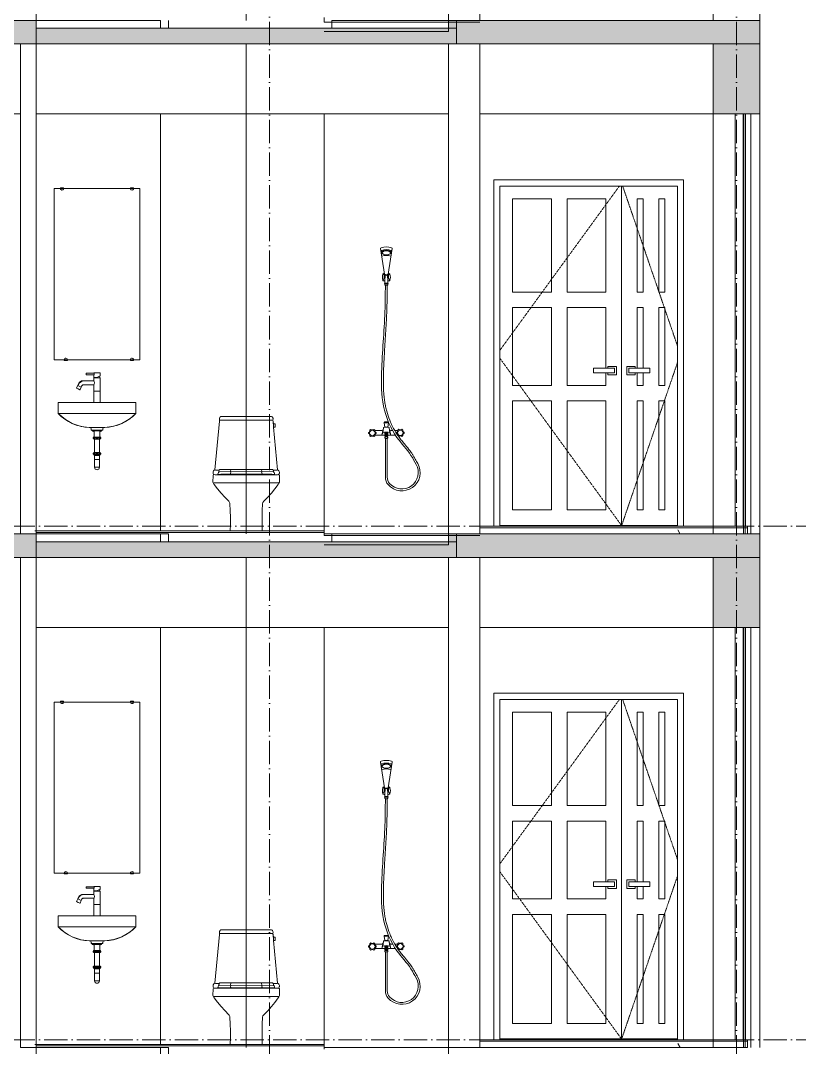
# Model space of a CAD drawing. Header units: millimetres. Extents: x -7075 to 54747, y -13937 to 93540.
# Drawn here: x 6850 to 11854, y 64750 to 71350 of the extents above; entities that cross this region are included whole.
import ezdxf

# ---------------------------------------------------------------- set-up
doc = ezdxf.new("R2010")
doc.units = ezdxf.units.MM
doc.linetypes.add('Dash 1_16_', pattern=[3.175, 1.5875, -1.5875])
doc.linetypes.add('Grid Line', pattern=[4.2, 3, -0.6, 0, -0.6])
for name, color, linetype, lineweight in [('A-DOOR', 31, 'Continuous', 5), ('A-FLOR-MCUT', 3, 'Continuous', 9), ('A-GLAZ-CWMG', 55, 'Continuous', 5), ('CUA', 31, 'Continuous', 9), ('KINH', 152, 'Continuous', 5), ('NET CAT', 3, 'Continuous', 5), ('NET CATConcrete', 3, 'Continuous', 5), ('NET-CAT', 3, 'Continuous', 15), ('NET-THAY', 2, 'Continuous', 9), ('THIET-BI', 44, 'Continuous', 5), ('TRUC', 225, 'Continuous', 5)]:
    doc.layers.add(name, color=color, linetype=linetype, lineweight=lineweight)

# ---------------------------------------------------------------- blocks, each defined once
blk = doc.blocks.new('M_Concrete-Rectangular-Column - C10-1500 x 300mm-1078046-A-A')
at = {"layer": 'NET CAT', "color": 4}
for p, q in [((11299.9, 70750), (11299.9, 68050)), ((11599.9, 70750), (11599.9, 68050)), ((11299.9, 67450), (11299.9, 64750)), ((11599.9, 67450), (11599.9, 64750))]:
    blk.add_line(p, q, dxfattribs=at)
blk = doc.blocks.new('M_Concrete-Rectangular-Column - C10-1500 x 300mm-V75-A-A')
at = {"layer": 'NET CAT', "color": 4}
for p, q in [((8299.9, 71200), (8299.9, 68050)), ((9799.9, 68050), (9799.9, 71200)), ((8299.9, 67900), (8299.9, 64750)), ((9799.9, 64750), (9799.9, 67900))]:
    blk.add_line(p, q, dxfattribs=at)
blk = doc.blocks.new('M_Concrete-Rectangular-Column - C10a-1200 x 300mm-1090587-A-A')
at = {"layer": 'NET CAT', "color": 4}
for p, q in [((11299.9, 74050), (11299.9, 71350)), ((11599.9, 74050), (11599.9, 71350))]:
    blk.add_line(p, q, dxfattribs=at)
blk = doc.blocks.new('M_Concrete-Rectangular-Column - C10-1500 x 300mm-V80-A-A')
at = {"layer": 'NET CAT', "color": 4}
for p, q in [((8299.9, 74500), (8299.9, 71350)), ((9799.9, 71350), (9799.9, 74500))]:
    blk.add_line(p, q, dxfattribs=at)
blk = doc.blocks.new('ALC1807-ASCENT PLAZA-KET CAU 180524_rvt-1-A-A')
at = {"color": 4, "lineweight": 5}
for name in ['M_Concrete-Rectangular-Column - C10-1500 x 300mm-V80-A-A', 'M_Concrete-Rectangular-Column - C10a-1200 x 300mm-1090587-A-A', 'M_Concrete-Rectangular-Column - C10-1500 x 300mm-V75-A-A', 'M_Concrete-Rectangular-Column - C10-1500 x 300mm-1078046-A-A']:
    blk.add_blockref(name, (0, 0), dxfattribs=at)
blk = doc.blocks.new('X-SEN - X-SEN-1365543-A-A')
at = {"layer": 'THIET-BI'}
for p, q in [((9228.5, 20219), (9202.9, 20384)), ((9251.5, 20219), (9277.1, 20384)), ((9227, 20214.9), (9218.4, 20221.9)), ((9218.4, 20178.1), (9227, 20197.1)), ((9231.5, 20214.9), (9227, 20214.9)), ((9227, 20197.1), (9231.5, 20197.1)), ((9228.5, 20214.9), (9228.5, 20219)), ((9230.2, 20197.1), (9231.5, 20197.1)), ((9231.5, 20197.1), (9231.5, 20214.9)), ((9248.5, 20214.9), (9253, 20214.9)), ((9248.5, 20197.1), (9248.5, 20214.9)), ((9253, 20197.1), (9248.5, 20197.1)), ((9251.5, 20214.9), (9251.5, 20219)), ((9253, 20214.9), (9261.6, 20221.9)), ((9261.6, 20178.1), (9253, 20197.1)), ((9230.3, 20192), (9230.3, 20163.1)), ((9230.3, 20163.1), (9249.5, 20163.1)), ((9230.3, 20158.1), (9249.5, 20158.1)), ((9231.1, 20151.3), (9231.1, 20158.1)), ((9234.1, 20158.1), (9245.7, 20158.1)), ((9245.8, 20148.3), (9234.1, 20148.3)), ((9248.7, 20158.1), (9248.7, 20151.3)), ((9249.5, 20163.1), (9249.5, 20192.9)), ((9210, 19214.7), (9165.3, 19214.7)), ((9217.2, 19200), (9220.8, 19231.9)), ((9253.9, 19236.2), (9225.8, 19236.2)), ((9226.4, 19264.7), (9253.3, 19264.7)), ((9230.2, 19236.7), (9226.4, 19264.7)), ((9249.5, 19236.7), (9230.2, 19236.7)), ((9231.3, 19270.6), (9248.4, 19270.6)), ((9253.3, 19264.7), (9249.5, 19236.7)), ((9262.5, 19200), (9258.9, 19231.9)), ((9269.8, 19214.7), (9280.3, 19214.7)), ((9294.1, 19214.7), (9314.3, 19214.7)), ((9298.2, 19185.3), (9165.6, 19185.3)), ((9229.9, 19199.2), (9229.9, 19193.4)), ((9230.1, 19185.3), (9230.1, 19179.7)), ((9230.1, 19179.7), (9250.1, 19179.7)), ((9231.1, 19167.3), (9231.1, 19171)), ((9231.2, 19179.7), (9231.2, 19178.3)), ((9231.2, 19178.3), (9249.2, 19178.3)), ((9232.4, 19173.5), (9232.4, 19178.3)), ((9234, 18914.3), (9234, 19164.3)), ((9234.1, 19174), (9245.8, 19174)), ((9245.8, 19164.3), (9234.1, 19164.3)), ((9246, 18914.3), (9246, 19164.3)), ((9247.5, 19173.5), (9247.5, 19178.3)), ((9248.8, 19171), (9248.8, 19167.3)), ((9249.2, 19178.3), (9249.2, 19179.7)), ((9249.9, 19193.4), (9249.9, 19198.9)), ((9250.1, 19179.7), (9250.1, 19185.3)), ((9314.3, 19185.3), (9312.8, 19185.3))]:
    blk.add_line(p, q, dxfattribs=at)
for centre in [(9149.9, 19199.2), (9329.9, 19200)]:
    blk.add_circle(centre, 17.5, dxfattribs=at)
for centre, radius, start, end in [((9240, 20290.3), 104.8, 71.20239, 108.79761), ((9207.8, 20384.8), 5, 108.79761, 188.81679), ((9210.4, 20368), 5, 107.228, 188.81679), ((9240, 20272.7), 104.8, 72.772, 107.228), ((9240, 20235.3), 104.8, 73.58336, 106.41664), ((9269.6, 20368), 5, 351.18321, 72.772), ((9272.2, 20384.8), 5, 351.18321, 71.20239), ((9293.8, 20200), 79.5, 166.0233, 193.9767), ((9221.5, 20218), 5, 90, 166.0233), ((9240, 20112.1), 112.4, 96.2592, 99.46347), ((9252.4, 20206), 26.9, 160.70548, 199.29452), ((9240, 20240.7), 24.6, 242.07326, 297.92674), ((9279.9, 20183.8), 50.3, 164.59285, 189.38997), ((9240, 20236.6), 24.6, 249.69968, 290.30032), ((9200.1, 20183.8), 50.3, 350.61003, 15.40715), ((9240, 20112.1), 112.4, 80.53653, 83.7408), ((9227.6, 20206), 26.9, 340.70548, 19.29452), ((9258.5, 20218), 5, 13.9767, 90), ((9186.2, 20200), 79.5, 346.0233, 13.9767), ((9221.5, 20182), 5, 193.9767, 270), ((9240, 20262.1), 87, 257.73835, 263.6304), ((9232.7, 20160.6), 3.83, 148.02464, 211.97536), ((9230.3, 20162.1), 1, 90, 148.02464), ((9230.3, 20159.1), 1, 211.97536, 270), ((9227.4, 20160.6), 3.83, 319.28447, 40.71553), ((9234.1, 20151.3), 3, 180, 270), ((9237.4, 20160.6), 3.83, 139.28447, 220.71553), ((9242.4, 20160.6), 3.83, 319.28447, 40.71553), ((9245.7, 20151.3), 3, 270, 0), ((9252.4, 20160.6), 3.83, 139.28447, 220.71553), ((9249.5, 20162.1), 1, 31.97536, 90), ((9249.5, 20159.1), 1, 270, 328.02464), ((9240, 20262.1), 87, 276.3696, 282.26165), ((9247.1, 20160.6), 3.83, 328.02464, 31.97536), ((9258.5, 20182), 5, 270, 346.0233), ((9120.2, 19216.3), 14.3, 290.19286, 9.80714), ((9149.9, 19199.2), 25, 111.53285, 128.46715), ((9149.9, 19233.4), 14.3, 230.19286, 309.80714), ((9149.9, 19199.2), 25, 51.53285, 68.46715), ((9179.5, 19216.3), 14.3, 170.19286, 249.80714), ((9210, 19224.7), 10, 270, 353.59525), ((9417.2, 19162.2), 206.6, 162.721, 173.59628), ((9225.8, 19231.2), 5, 90, 172.76706), ((9231.3, 19265.6), 5, 90, 189.6096), ((9248.4, 19265.6), 5, 350.3904, 90), ((9253.9, 19231.2), 5, 7.23294, 90), ((9269.8, 19224.7), 10, 186.40475, 270), ((9062.5, 19162.2), 206.6, 6.40372, 17.279), ((9300.2, 19217.1), 14.3, 290.19286, 9.80714), ((9329.9, 19200), 25, 111.53285, 128.46715), ((9329.9, 19234.3), 14.3, 230.19286, 309.80714), ((9329.9, 19200), 25, 51.53285, 68.46715), ((9359.5, 19217.1), 14.3, 170.19286, 249.80714), ((9149.9, 19199.2), 25, 171.53285, 188.46715), ((9120.2, 19182), 14.3, 350.19286, 69.80714), ((9149.9, 19199.2), 25, 231.53285, 248.46715), ((9149.9, 19164.9), 14.3, 50.19286, 129.80714), ((9149.9, 19199.2), 25, 291.53285, 308.46715), ((9179.5, 19182), 14.3, 110.19286, 189.80714), ((9149.9, 19199.2), 25, 351.53285, 8.46715), ((9238.9, 19183.7), 27.1, 143.11015, 176.69803), ((9239.9, 19150.8), 54.2, 65.33418, 114.66582), ((9234.1, 19171), 3, 90, 180), ((9234.1, 19167.3), 3, 180, 270), ((9245.8, 19171), 3, 0, 90), ((9245.8, 19167.3), 3, 270, 0), ((9240.8, 19184.4), 26.7, 1.88981, 35.74016), ((9329.9, 19200), 25, 171.53285, 188.46715), ((9300.2, 19182.9), 14.3, 350.19286, 69.80714), ((9329.9, 19200), 25, 231.53285, 248.46715), ((9329.9, 19165.7), 14.3, 50.19286, 129.80714), ((9329.9, 19200), 25, 291.53285, 308.46715), ((9359.5, 19182.9), 14.3, 110.19286, 189.80714), ((9329.9, 19200), 25, 351.53285, 8.46715), ((9340, 18944.3), 117.1, 221.02888, 29.84229), ((9340, 18944.3), 105.1, 221.02888, 29.84229), ((9304.9, 18914.3), 71, 180.01008, 221.3332), ((9304.9, 18914.3), 59, 180.01214, 221.39457)]:
    blk.add_arc(centre, radius, start, end, dxfattribs=at)
for centre, major_axis, ratio in [((9240, 20358.8), (30.2, 0), 0.492288), ((9240.2, 20356.9), (-26.8, 0.5), 0.480422), ((9239.9, 19193.4), (10, 0), 0.102577)]:
    blk.add_ellipse(centre, major_axis=major_axis, ratio=ratio, dxfattribs=at)
blk.add_ellipse((9239.9, 19199.2), major_axis=(10, 0), ratio=0.102577, start_param=0, end_param=3.141593, dxfattribs=at)
for points, knots in [([(9233.8, 20148.4), (9233.4, 20092), (9231.8, 19905.6), (9206.6, 19647.9), (9208.6, 19370.1), (9284.8, 19183.2), (9387.8, 19079.9), (9420.8, 19016.5), (9431.2, 18996.6)], [10.839785, 10.839785, 10.839785, 10.839785, 179.867982, 569.802437, 788.393473, 1006.975964, 1153.38591, 1220.589637, 1220.589637, 1220.589637, 1220.589637]), ([(9245.8, 20148.3), (9245.7, 20129.3), (9245.6, 20110.2), (9245.1, 20072.2), (9244.9, 20053.2), (9244.2, 20020.2), (9243.8, 20006.2), (9243, 19980.7), (9242.6, 19969.3), (9241.6, 19946.4), (9241.1, 19935), (9239.4, 19900.7), (9238, 19877.9), (9233.8, 19809.6), (9230.7, 19764.1), (9226.9, 19702), (9226, 19685.3), (9224.4, 19654.4), (9223.7, 19640.1), (9222.6, 19613.5), (9222.1, 19601.1), (9221.4, 19576.4), (9221.1, 19564.1), (9220.6, 19527.1), (9220.9, 19502.5), (9222.8, 19463.2), (9223.9, 19448.5), (9226.6, 19422), (9228.1, 19410.3), (9231.6, 19388.7), (9233.4, 19378.7), (9237.6, 19359), (9240, 19349.2), (9247.9, 19319.8), (9254.3, 19300.6), (9265.4, 19272.5), (9269.3, 19263.4), (9281.8, 19236.4), (9291.2, 19218.9), (9306.8, 19194), (9312.1, 19186), (9323.6, 19169.9), (9329.9, 19161.8), (9342.7, 19145.7), (9349.3, 19137.8), (9365.7, 19118.1), (9375.5, 19106.3), (9388.5, 19089.6), (9392, 19085), (9398.1, 19076.7), (9400.8, 19072.9), (9405, 19066.7), (9406.7, 19064.3), (9411.4, 19056.9), (9414.5, 19051.9), (9420.4, 19041.9), (9423.3, 19036.8), (9431.5, 19021.9), (9436.7, 19012), (9441.8, 19002.2)], [10.763393, 10.763393, 10.763393, 10.763393, 67.877121, 67.877121, 124.65304, 124.65304, 166.69513, 166.69513, 200.930722, 200.930722, 235.166314, 235.166314, 303.637498, 303.637498, 440.579865, 440.579865, 490.560181, 490.560181, 533.538778, 533.538778, 570.662893, 570.662893, 607.787008, 607.787008, 682.035238, 682.035238, 727.0732, 727.0732, 763.128626, 763.128626, 793.90814, 793.90814, 824.687653, 824.687653, 886.24668, 886.24668, 916.453467, 916.453467, 976.867041, 976.867041, 1006.423841, 1006.423841, 1037.610174, 1037.610174, 1068.796507, 1068.796507, 1114.385518, 1114.385518, 1131.259849, 1131.259849, 1144.761911, 1144.761911, 1153.292739, 1153.292739, 1170.354396, 1170.354396, 1187.416052, 1187.416052, 1220.589637, 1220.589637, 1220.589637, 1220.589637])]:
    blk.add_open_spline(points, degree=3, knots=knots, dxfattribs=at)
blk = doc.blocks.new('X-XI1 - X-XI-V67-A-A')
at = {"layer": 'THIET-BI'}
for p, q in [((8098.2, 22292.8), (8127.4, 22605.1)), ((8098.2, 22292.8), (8127.4, 22605.1)), ((8127.4, 22621.3), (8128, 22624.9)), ((8127.4, 22621.3), (8128, 22624.9)), ((8127.6, 22617.1), (8127.4, 22621.3)), ((8127.6, 22617.1), (8127.4, 22621.3)), ((8127.4, 22605.1), (8127.7, 22606.8)), ((8127.4, 22605.1), (8127.7, 22606.8)), ((8128.4, 22614.3), (8127.6, 22617.1)), ((8128.4, 22614.3), (8127.6, 22617.1)), ((8127.7, 22606.8), (8128.2, 22608.5)), ((8127.7, 22606.8), (8128.2, 22608.5)), ((8128, 22624.9), (8129.3, 22627.9)), ((8128, 22624.9), (8129.3, 22627.9)), ((8128.2, 22608.5), (8128.9, 22610)), ((8128.2, 22608.5), (8128.9, 22610)), ((8129.9, 22611.5), (8128.4, 22614.3)), ((8129.9, 22611.5), (8128.4, 22614.3)), ((8128.9, 22610), (8129.9, 22611.5)), ((8128.9, 22610), (8129.9, 22611.5)), ((8129.3, 22627.9), (8131.3, 22630.8)), ((8129.3, 22627.9), (8131.3, 22630.8)), ((8299.9, 22611.5), (8129.9, 22611.5)), ((8131.3, 22630.8), (8133.8, 22633.1)), ((8131.3, 22630.8), (8133.8, 22633.1)), ((8133.8, 22633.1), (8137.1, 22635)), ((8133.8, 22633.1), (8137.1, 22635)), ((8137.1, 22635), (8462.8, 22635)), ((8137.1, 22635), (8462.8, 22635)), ((8470, 22611.5), (8299.9, 22611.5)), ((8462.8, 22635), (8465.5, 22633.5)), ((8462.8, 22635), (8465.5, 22633.5)), ((8465.5, 22633.5), (8468.1, 22631.3)), ((8465.5, 22633.5), (8468.1, 22631.3)), ((8468.1, 22631.3), (8470.3, 22628.4)), ((8468.1, 22631.3), (8470.3, 22628.4)), ((8471.4, 22614.3), (8470, 22611.5)), ((8471.4, 22614.3), (8470, 22611.5)), ((8470, 22611.5), (8471.7, 22608.5)), ((8470, 22611.5), (8471.7, 22608.5)), ((8470.3, 22628.4), (8471.8, 22624.9)), ((8470.3, 22628.4), (8471.8, 22624.9)), ((8472.4, 22618.2), (8471.4, 22614.3)), ((8472.4, 22618.2), (8471.4, 22614.3)), ((8471.7, 22608.5), (8472.5, 22605.1)), ((8471.7, 22608.5), (8472.5, 22605.1)), ((8471.8, 22624.9), (8472.5, 22621.7)), ((8471.8, 22624.9), (8472.5, 22621.7)), ((8472.5, 22621.7), (8472.4, 22618.2)), ((8472.5, 22621.7), (8472.4, 22618.2)), ((8472.5, 22605.1), (8474.1, 22588.2)), ((8472.5, 22605.1), (8476.1, 22566.8)), ((8474.1, 22588.2), (8483, 22588.2)), ((8474.1, 22588.2), (8483, 22588.2)), ((8476.1, 22566.8), (8474.1, 22588.2)), ((8486.1, 22585.2), (8486.1, 22569.8)), ((8486.1, 22585.2), (8486.1, 22569.8)), ((8476.1, 22566.8), (8501.7, 22292.8)), ((8483, 22566.8), (8476.1, 22566.8)), ((8483, 22566.8), (8476.1, 22566.8)), ((8476.1, 22566.8), (8501.7, 22292.8)), ((8086, 22213), (8086.4, 22255.9)), ((8086, 22213), (8086.4, 22255.9)), ((8086.4, 22255.9), (8090.2, 22261.8)), ((8086.4, 22255.9), (8090.2, 22261.8)), ((8087, 22275.5), (8087.4, 22279.1)), ((8087, 22275.5), (8087.4, 22279.1)), ((8087.1, 22272.1), (8087, 22275.5)), ((8087.1, 22272.1), (8087, 22275.5)), ((8088, 22268.6), (8087.1, 22272.1)), ((8088, 22268.6), (8087.1, 22272.1)), ((8087.4, 22279.1), (8088.5, 22282.6)), ((8087.4, 22279.1), (8088.5, 22282.6)), ((8090.2, 22261.8), (8088, 22268.6)), ((8090.2, 22261.8), (8088, 22268.6)), ((8088.5, 22282.6), (8090.1, 22285.5)), ((8088.5, 22282.6), (8090.1, 22285.5)), ((8090.1, 22285.5), (8092.1, 22288.2)), ((8090.1, 22285.5), (8092.1, 22288.2)), ((8092.1, 22288.2), (8094.6, 22290.5)), ((8092.1, 22288.2), (8094.6, 22290.5)), ((8094.6, 22290.5), (8098.2, 22292.8)), ((8094.6, 22290.5), (8098.2, 22292.8)), ((8099.8, 22261.2), (8299.9, 22261.2)), ((8126.2, 22290.1), (8106.6, 22290.1)), ((8121.4, 22263.3), (8136.3, 22263.5)), ((8126.7, 22279.2), (8299.9, 22281.4)), ((8131.2, 22294.9), (8299.9, 22294.9)), ((8136.3, 22263.5), (8156.5, 22263.8)), ((8137, 22261.2), (8136.3, 22263.3)), ((8156.2, 22263.8), (8299.9, 22265.3)), ((8156.7, 22263.8), (8156.7, 22261.2)), ((8198.2, 22267), (8200.8, 22280)), ((8201.1, 22264.6), (8198.2, 22267)), ((8199.5, 22285.1), (8204, 22294.6)), ((8200.8, 22280), (8199.5, 22285.1)), ((8299.9, 22294.9), (8468.6, 22294.9)), ((8299.9, 22281.4), (8473.2, 22279.2)), ((8299.9, 22265.3), (8443.7, 22263.8)), ((8299.9, 22261.2), (8500, 22261.2)), ((8400.4, 22285.1), (8395.9, 22294.6)), ((8398.8, 22264.6), (8401.7, 22267)), ((8399, 22280), (8400.4, 22285.1)), ((8401.7, 22267), (8399, 22280)), ((8443.1, 22263.8), (8443.1, 22261.2)), ((8463.6, 22263.5), (8443.4, 22263.8)), ((8462.9, 22261.2), (8463.6, 22263.3)), ((8478.5, 22263.3), (8463.6, 22263.5)), ((8473.7, 22290.1), (8493.2, 22290.1)), ((8501.7, 22292.8), (8504.4, 22291.2)), ((8501.7, 22292.8), (8504.4, 22291.2)), ((8504.4, 22291.2), (8507.4, 22288.6)), ((8504.4, 22291.2), (8507.4, 22288.6)), ((8507.4, 22288.6), (8509.6, 22285.9)), ((8507.4, 22288.6), (8509.6, 22285.9)), ((8509.6, 22285.9), (8511.3, 22282.6)), ((8509.6, 22285.9), (8511.3, 22282.6)), ((8511.9, 22268.6), (8509.7, 22261.8)), ((8511.9, 22268.6), (8509.7, 22261.8)), ((8509.7, 22261.8), (8513.5, 22255.9)), ((8509.7, 22261.8), (8513.5, 22255.9)), ((8511.3, 22282.6), (8512.6, 22278.2)), ((8511.3, 22282.6), (8512.6, 22278.2)), ((8512.7, 22271.9), (8511.9, 22268.6)), ((8512.7, 22271.9), (8511.9, 22268.6)), ((8512.6, 22278.2), (8512.9, 22275.4)), ((8512.6, 22278.2), (8512.9, 22275.4)), ((8512.9, 22275.4), (8512.7, 22271.9)), ((8512.9, 22275.4), (8512.7, 22271.9)), ((8513.5, 22255.9), (8513.8, 22213)), ((8513.5, 22255.9), (8513.8, 22213)), ((8094.5, 22198.9), (8086, 22213)), ((8094.5, 22198.9), (8086, 22213)), ((8115.4, 22170.5), (8094.5, 22198.9)), ((8115.4, 22170.5), (8094.5, 22198.9)), ((8096.6, 22208.4), (8299.9, 22208.4)), ((8299.9, 22208.4), (8503.2, 22208.4)), ((8505.4, 22198.9), (8484.1, 22170)), ((8505.4, 22198.9), (8484.1, 22170)), ((8509.9, 22205.8), (8505.4, 22198.9)), ((8509.9, 22205.8), (8505.4, 22198.9)), ((8513.8, 22213), (8509.9, 22205.8)), ((8513.8, 22213), (8509.9, 22205.8)), ((8138.2, 22142.5), (8115.4, 22170.5)), ((8138.2, 22142.5), (8115.4, 22170.5)), ((8161.5, 22116.6), (8138.2, 22142.5)), ((8161.5, 22116.6), (8138.2, 22142.5)), ((8187.3, 22090.6), (8161.5, 22116.6)), ((8187.3, 22090.6), (8161.5, 22116.6)), ((8437.6, 22115.8), (8412.6, 22090.6)), ((8437.6, 22115.8), (8412.6, 22090.6)), ((8461.7, 22142.5), (8437.6, 22115.8)), ((8461.7, 22142.5), (8437.6, 22115.8)), ((8484.1, 22170), (8461.7, 22142.5)), ((8484.1, 22170), (8461.7, 22142.5)), ((8190.5, 22086.9), (8187.3, 22090.6)), ((8190.5, 22086.9), (8187.3, 22090.6)), ((8192.8, 22082.9), (8190.5, 22086.9)), ((8192.8, 22082.9), (8190.5, 22086.9)), ((8194.5, 22078.3), (8192.8, 22082.9)), ((8194.5, 22078.3), (8192.8, 22082.9)), ((8195.2, 22073.7), (8194.5, 22078.3)), ((8195.2, 22073.7), (8194.5, 22078.3)), ((8197.5, 22030.6), (8195.2, 22073.7)), ((8197.5, 22030.6), (8195.2, 22073.7)), ((8404.7, 22073.7), (8402.4, 22030.4)), ((8404.7, 22073.7), (8402.4, 22030.4)), ((8407, 22082.9), (8404.7, 22073.7)), ((8407, 22082.9), (8404.7, 22073.7)), ((8412.6, 22090.6), (8407, 22082.9)), ((8412.6, 22090.6), (8407, 22082.9)), ((8198.7, 21986.9), (8197.5, 22030.6)), ((8198.7, 21986.9), (8197.5, 22030.6)), ((8198.7, 21943.3), (8198.7, 21986.9)), ((8198.7, 21943.3), (8198.7, 21986.9)), ((8402.4, 22030.4), (8401.2, 21986.9)), ((8402.4, 22030.4), (8401.2, 21986.9)), ((8401.2, 21986.9), (8401.2, 21943.4)), ((8401.2, 21986.9), (8401.2, 21943.4)), ((8197.5, 21900), (8198.7, 21943.3)), ((8197.5, 21900), (8198.7, 21943.3)), ((8401.2, 21943.4), (8402.3, 21900)), ((8401.2, 21943.4), (8402.3, 21900)), ((8402.3, 21900), (8197.5, 21900)), ((8402.3, 21900), (8197.5, 21900)), ((8402.3, 21900), (8197.5, 21900))]:
    blk.add_line(p, q, dxfattribs=at)
for centre, radius, start, end in [((8483, 22585.2), 3.03, 0, 90), ((8483, 22585.2), 3.03, 0, 90), ((8483, 22569.8), 3.03, 270, 0), ((8483, 22569.8), 3.03, 270, 0), ((8099.8, 22287.8), 26.6, 247.71362, 270), ((8106.6, 22307.7), 17.6, 239.78072, 270), ((8135.2, 22266.1), 17, 144.24502, 177.87615), ((8121.5, 22266.6), 3.33, 177.87615, 267.59063), ((8129, 22270.6), 9.33, 107.38471, 144.24502), ((8127.7, 22282.7), 3.51, 162.38045, 244.91357), ((7997.3, 22324.1), 133.3, 342.38045, 345.70336), ((8131.2, 22290), 4.93, 90, 165.70336), ((8468.6, 22290), 4.93, 14.29664, 90), ((8602.6, 22324.1), 133.3, 194.29664, 197.61955), ((8472.2, 22282.7), 3.51, 295.08643, 17.61955), ((8470.9, 22270.6), 9.33, 35.75498, 72.61529), ((8464.7, 22266.1), 17, 2.12385, 35.75498), ((8478.3, 22266.6), 3.33, 272.40937, 2.12385), ((8493.2, 22307.7), 17.6, 270, 300.26554), ((8500, 22287.8), 26.6, 270, 292.28638), ((8096.6, 22195.7), 12.7, 90, 123.25425), ((8503.2, 22195.7), 12.7, 56.83785, 90)]:
    blk.add_arc(centre, radius, start, end, dxfattribs=at)
blk = doc.blocks.new('X-LA - X-LA-1366155-A-A')
at = {"layer": 'THIET-BI'}
for p, q in [((7074.9, 19700), (7074.9, 20800)), ((7074.9, 20800), (7624.9, 20800)), ((7074.9, 20800), (7074.9, 19700)), ((7114.9, 20800), (7074.9, 20800)), ((7114.9, 20805), (7114.9, 20800)), ((7134.9, 20805), (7114.9, 20805)), ((7115.6, 20796.5), (7114.9, 20800)), ((7117.6, 20793.2), (7115.6, 20796.5)), ((7120.8, 20790.9), (7117.6, 20793.2)), ((7124.9, 20790), (7120.8, 20790.9)), ((7129.5, 20791.1), (7124.9, 20790)), ((7132.3, 20793.3), (7129.5, 20791.1)), ((7134.3, 20796.6), (7132.3, 20793.3)), ((7134.9, 20800), (7134.3, 20796.6)), ((7134.9, 20800), (7134.9, 20805)), ((7564.9, 20800), (7134.9, 20800)), ((7564.9, 20805), (7564.9, 20800)), ((7584.9, 20805), (7564.9, 20805)), ((7565.7, 20796.1), (7564.9, 20800)), ((7567.9, 20792.9), (7565.7, 20796.1)), ((7570.9, 20790.9), (7567.9, 20792.9)), ((7574.9, 20790), (7570.9, 20790.9)), ((7579.7, 20791.2), (7574.9, 20790)), ((7582.6, 20793.6), (7579.7, 20791.2)), ((7584.4, 20796.9), (7582.6, 20793.6)), ((7584.9, 20800), (7584.4, 20796.9)), ((7584.9, 20800), (7584.9, 20805)), ((7624.9, 20800), (7584.9, 20800)), ((7624.9, 20800), (7624.9, 19700)), ((7624.9, 19700), (7624.9, 20800)), ((7624.9, 19700), (7074.9, 19700)), ((7074.9, 19700), (7139.9, 19700)), ((7139.9, 19700), (7140.6, 19703.5)), ((7139.9, 19695), (7139.9, 19700)), ((7159.9, 19695), (7139.9, 19695)), ((7140.6, 19703.5), (7142.6, 19706.8)), ((7142.6, 19706.8), (7145.8, 19709.1)), ((7145.8, 19709.1), (7149.9, 19710)), ((7149.9, 19710), (7154.5, 19708.9)), ((7154.5, 19708.9), (7157.3, 19706.7)), ((7157.3, 19706.7), (7159.3, 19703.4)), ((7159.3, 19703.4), (7159.9, 19700)), ((7159.9, 19700), (7159.9, 19695)), ((7159.9, 19700), (7564.9, 19700)), ((7564.9, 19700), (7565.7, 19703.9)), ((7564.9, 19695), (7564.9, 19700)), ((7584.9, 19695), (7564.9, 19695)), ((7565.7, 19703.9), (7567.9, 19707.1)), ((7567.9, 19707.1), (7570.9, 19709.1)), ((7570.9, 19709.1), (7574.9, 19710)), ((7574.9, 19710), (7579.7, 19708.8)), ((7579.7, 19708.8), (7582.6, 19706.4)), ((7582.6, 19706.4), (7584.4, 19703.1)), ((7584.4, 19703.1), (7584.9, 19700)), ((7584.9, 19700), (7584.9, 19695)), ((7584.9, 19700), (7624.9, 19700)), ((7281.9, 19612.8), (7280.9, 19611.8)), ((7280.9, 19611.8), (7280.9, 19603.8)), ((7280.9, 19611.8), (7280.9, 19603.8)), ((7280.9, 19603.8), (7281.9, 19602.8)), ((7281.9, 19612.8), (7328.9, 19612.8)), ((7328.9, 19612.8), (7281.9, 19612.8)), ((7328.9, 19602.8), (7281.9, 19602.8)), ((7281.9, 19602.8), (7328.9, 19602.8)), ((7329.9, 19615.3), (7328.9, 19614.3)), ((7328.9, 19612.8), (7328.9, 19614.3)), ((7328.9, 19614.3), (7328.9, 19612.8)), ((7328.9, 19586.3), (7328.9, 19602.8)), ((7328.9, 19602.8), (7328.9, 19586.3)), ((7369.9, 19615.3), (7329.9, 19615.3)), ((7369.9, 19615.3), (7329.9, 19615.3)), ((7370.9, 19614.3), (7369.9, 19615.3)), ((7370.9, 19614.3), (7370.9, 19596.3)), ((7370.9, 19596.3), (7370.9, 19614.3)), ((7235, 19553.9), (7225.9, 19534.4)), ((7228, 19539), (7225.9, 19534.4)), ((7250, 19563.5), (7235, 19553.9)), ((7266.5, 19563.5), (7250, 19563.5)), ((7253.5, 19534.6), (7259.7, 19538.5)), ((7259.7, 19538.5), (7266.5, 19538.5)), ((7328.9, 19563.5), (7266.5, 19563.5)), ((7328.9, 19563.5), (7266.5, 19563.5)), ((7266.5, 19538.5), (7328.9, 19538.5)), ((7266.5, 19538.5), (7328.9, 19538.5)), ((7349.4, 19586.3), (7328.9, 19586.3)), ((7328.9, 19586.3), (7331.9, 19586.3)), ((7328.9, 19583.8), (7328.9, 19563.5)), ((7328.9, 19583.8), (7328.9, 19563.5)), ((7328.9, 19538.5), (7328.9, 19425)), ((7328.9, 19538.5), (7328.9, 19425)), ((7329.4, 19584.3), (7349.9, 19584.3)), ((7331.3, 19584.3), (7329.4, 19584.3)), ((7331.9, 19586.3), (7331.8, 19584.8)), ((7331.9, 19586.3), (7331.8, 19584.8)), ((7370.9, 19596.3), (7349.4, 19586.3)), ((7349.9, 19584.3), (7370.4, 19584.3)), ((7365.3, 19593.7), (7370.9, 19596.3)), ((7368, 19584.8), (7365.3, 19593.7)), ((7370.4, 19584.3), (7368.5, 19584.3)), ((7370.9, 19583.8), (7370.9, 19425)), ((7370.9, 19425), (7370.9, 19583.8)), ((7225.9, 19534.4), (7218.5, 19518.6)), ((7225.9, 19534.4), (7218.5, 19518.6)), ((7218.5, 19518.6), (7219, 19517.2)), ((7229.4, 19512.4), (7219, 19517.2)), ((7219, 19517.2), (7239.8, 19507.5)), ((7225.9, 19534.4), (7248.5, 19523.9)), ((7227.2, 19533.8), (7225.9, 19534.4)), ((7239.8, 19507.5), (7229.4, 19512.4)), ((7239.8, 19507.5), (7241.1, 19508)), ((7248.5, 19523.9), (7241.1, 19508)), ((7241.1, 19508), (7248.5, 19523.9)), ((7248.5, 19523.9), (7253.5, 19534.6)), ((7250.6, 19528.4), (7248.5, 19523.9)), ((7328.9, 19498.6), (7370.9, 19498.6)), ((7099.9, 19425), (7599.9, 19425)), ((7099.9, 19355), (7099.9, 19425)), ((7099.9, 19425), (7099.9, 19355)), ((7328.9, 19425), (7099.9, 19425)), ((7599.9, 19425), (7370.9, 19425)), ((7599.9, 19425), (7599.9, 19355)), ((7599.9, 19355), (7599.9, 19425)), ((7599.9, 19355), (7099.9, 19355)), ((7099.9, 19355), (7146.7, 19315.3)), ((7560.4, 19320.4), (7599.9, 19355)), ((7146.7, 19315.3), (7191.1, 19290.3)), ((7191.1, 19290.3), (7248.6, 19271.3)), ((7399.9, 19264.7), (7457.7, 19272.8)), ((7457.7, 19272.8), (7508.9, 19290.4)), ((7508.9, 19290.4), (7560.4, 19320.4)), ((7248.6, 19271.3), (7299.9, 19264.7)), ((7399.9, 19264.7), (7299.9, 19264.7)), ((7299.9, 19264.7), (7311.3, 19264.7)), ((7311.3, 19264.7), (7312, 19253.3)), ((7311.3, 19264.7), (7312, 19253.3)), ((7312, 19253.3), (7312.3, 19250.1)), ((7312.3, 19250.1), (7314.9, 19247.7)), ((7314.9, 19247.7), (7318, 19247.7)), ((7381.8, 19247.7), (7318, 19247.7)), ((7318, 19247.7), (7325.4, 19247.7)), ((7319.9, 19245.7), (7325.4, 19247.7)), ((7325.4, 19247.7), (7319.9, 19245.7)), ((7319.9, 19245.7), (7379.9, 19245.7)), ((7319.9, 19242.7), (7319.9, 19245.7)), ((7319.9, 19245.7), (7319.9, 19242.7)), ((7379.9, 19242.7), (7319.9, 19242.7)), ((7319.9, 19242.7), (7321.9, 19242.7)), ((7321.9, 19242.7), (7321.9, 19241.7)), ((7377.9, 19242.7), (7321.9, 19242.7)), ((7321.9, 19242.7), (7321.9, 19241.7)), ((7321.9, 19241.7), (7322.9, 19240.7)), ((7322.9, 19240.7), (7327.2, 19240.7)), ((7322.9, 19240.7), (7327.2, 19240.7)), ((7325.4, 19247.7), (7374.4, 19247.7)), ((7327.2, 19240.7), (7329.4, 19240.7)), ((7328.9, 19204.2), (7331.2, 19206.4)), ((7331.2, 19206.4), (7328.9, 19204.2)), ((7329.4, 19240.7), (7331.2, 19238.9)), ((7331.2, 19238.9), (7331.2, 19236.7)), ((7331.2, 19232.7), (7331.2, 19236.7)), ((7331.2, 19236.7), (7331.2, 19206.4)), ((7331.2, 19206.4), (7331.2, 19232.7)), ((7368.7, 19238.9), (7370.5, 19240.7)), ((7368.7, 19236.7), (7368.7, 19238.9)), ((7368.7, 19236.7), (7368.7, 19206.4)), ((7368.7, 19206.4), (7368.7, 19236.7)), ((7368.7, 19206.4), (7370.9, 19204.2)), ((7370.9, 19204.2), (7368.7, 19206.4)), ((7370.5, 19240.7), (7372.7, 19240.7)), ((7376.9, 19240.7), (7372.7, 19240.7)), ((7372.7, 19240.7), (7376.9, 19240.7)), ((7374.4, 19247.7), (7379.9, 19245.7)), ((7374.4, 19247.7), (7381.8, 19247.7)), ((7379.9, 19245.7), (7374.4, 19247.7)), ((7377.9, 19241.7), (7377.9, 19242.7)), ((7377.9, 19242.7), (7379.9, 19242.7)), ((7377.9, 19241.7), (7377.9, 19242.7)), ((7379.9, 19245.7), (7379.9, 19242.7)), ((7379.9, 19242.7), (7379.9, 19245.7)), ((7381.8, 19247.7), (7385, 19247.7)), ((7385, 19247.7), (7387.6, 19250.1)), ((7387.6, 19250.1), (7387.8, 19253.3)), ((7388.6, 19264.7), (7387.8, 19253.3)), ((7387.8, 19253.3), (7388.6, 19264.7)), ((7388.6, 19264.7), (7399.9, 19264.7)), ((7326.2, 19197.8), (7326, 19195.2)), ((7326, 19195.2), (7327.3, 19193.2)), ((7327.8, 19199.5), (7326.2, 19197.8)), ((7327.3, 19193.2), (7328.5, 19191.8)), ((7327.8, 19202.7), (7349.9, 19202.7)), ((7327.8, 19199.5), (7327.8, 19202.7)), ((7327.8, 19202.7), (7327.8, 19199.5)), ((7328.9, 19202.7), (7327.8, 19202.7)), ((7372, 19199.5), (7327.8, 19199.5)), ((7328.5, 19191.8), (7329.8, 19190.6)), ((7328.9, 19202.7), (7328.9, 19204.2)), ((7328.9, 19204.2), (7328.9, 19202.7)), ((7329.8, 19190.6), (7331.4, 19189.7)), ((7331.4, 19189.7), (7349.9, 19189.7)), ((7331.4, 19189.7), (7334.1, 19189.7)), ((7334.1, 19103.2), (7334.1, 19189.7)), ((7334.1, 19189.7), (7334.1, 19103.2)), ((7349.9, 19202.7), (7372, 19202.7)), ((7349.9, 19189.7), (7368.4, 19189.7)), ((7365.8, 19103.2), (7365.8, 19189.7)), ((7365.8, 19189.7), (7368.4, 19189.7)), ((7365.8, 19103.2), (7365.8, 19189.7)), ((7368.4, 19189.7), (7370, 19190.6)), ((7370, 19190.6), (7371.4, 19191.8)), ((7370.9, 19204.2), (7370.9, 19202.7)), ((7370.9, 19202.7), (7370.9, 19204.2)), ((7372, 19202.7), (7370.9, 19202.7)), ((7371.4, 19191.8), (7372.6, 19193.2)), ((7372, 19202.7), (7372, 19199.5)), ((7372, 19199.5), (7372, 19202.7)), ((7373.7, 19197.8), (7372, 19199.5)), ((7372.6, 19193.2), (7373.9, 19195.2)), ((7373.9, 19195.2), (7373.7, 19197.8)), ((7327.3, 19099.7), (7326, 19097.7)), ((7326, 19097.7), (7326.2, 19095.1)), ((7326.2, 19095.1), (7327.8, 19093.4)), ((7328.5, 19101.1), (7327.3, 19099.7)), ((7327.8, 19093.4), (7372, 19093.4)), ((7327.8, 19090.2), (7327.8, 19093.4)), ((7327.8, 19093.4), (7327.8, 19090.2)), ((7349.9, 19090.2), (7327.8, 19090.2)), ((7327.8, 19090.2), (7332, 19090.2)), ((7329.9, 19102.3), (7328.5, 19101.1)), ((7331.4, 19103.2), (7329.9, 19102.3)), ((7331.4, 19103.2), (7349.9, 19103.2)), ((7334.1, 19103.2), (7331.4, 19103.2)), ((7332, 19090.2), (7332, 19086.8)), ((7332, 19090.2), (7332, 19086.8)), ((7332, 19086.8), (7367.9, 19086.8)), ((7332, 19086.8), (7332.5, 19086)), ((7332, 19086.8), (7333.3, 19084.3)), ((7333.3, 19084.3), (7332.5, 19086)), ((7333.3, 19084.3), (7333.3, 19058.8)), ((7366.6, 19084.3), (7333.3, 19084.3)), ((7333.3, 19084.3), (7333.3, 19058.8)), ((7349.9, 19103.2), (7368.4, 19103.2)), ((7372, 19090.2), (7349.9, 19090.2)), ((7368.4, 19103.2), (7365.8, 19103.2)), ((7367.4, 19086), (7366.6, 19084.3)), ((7366.6, 19058.8), (7366.6, 19084.3)), ((7366.6, 19058.8), (7366.6, 19084.3)), ((7367.4, 19086), (7367.9, 19086.8)), ((7367.4, 19086), (7367.9, 19086.8)), ((7367.9, 19090.2), (7372, 19090.2)), ((7367.9, 19086.8), (7367.9, 19090.2)), ((7367.9, 19090.2), (7372, 19090.2)), ((7367.9, 19086.8), (7367.9, 19090.2)), ((7370, 19102.3), (7368.4, 19103.2)), ((7371.4, 19101.1), (7370, 19102.3)), ((7372.6, 19099.7), (7371.4, 19101.1)), ((7372, 19093.4), (7373.7, 19095.1)), ((7372, 19093.4), (7372, 19090.2)), ((7372, 19090.2), (7372, 19093.4)), ((7373.9, 19097.7), (7372.6, 19099.7)), ((7373.7, 19095.1), (7373.9, 19097.7)), ((7333.3, 19058.8), (7334.1, 19057.1)), ((7334.1, 19057.1), (7333.6, 19058.1)), ((7365.8, 19058.5), (7334.1, 19058.5)), ((7334.1, 19057.1), (7334.1, 19008.8)), ((7334.1, 19057.1), (7334.1, 19008.8)), ((7334.1, 19008.8), (7365.8, 19008.8)), ((7335.1, 19057.8), (7350, 19057.8)), ((7350, 19057.8), (7364.8, 19057.8)), ((7365.8, 19057.1), (7366.6, 19058.8)), ((7366.3, 19058.1), (7365.8, 19057.1)), ((7365.8, 19057.1), (7365.8, 19008.8)), ((7365.8, 19008.8), (7365.8, 19057.1)), ((6949.9, 18600), (7749.9, 18600)), ((7749.9, 18600), (6949.9, 18600)), ((7124.9, 18600), (7124.9, 18600)), ((7164.9, 18600), (7530.9, 18600)), ((7530.9, 18600), (7164.9, 18600))]:
    blk.add_line(p, q, dxfattribs=at)
for centre, radius, start, end in [((7311.2, 19556.4), 291.9, 223.62041, 267.78085), ((7388.6, 19556.4), 291.9, 272.21915, 316.37959), ((7350, 19008.8), 15.9, 180, 0)]:
    blk.add_arc(centre, radius, start, end, dxfattribs=at)
for centre, major_axis, ratio in [((7331.2, 19196.4), (4.41, 0), 0.713058), ((7368.7, 19196.4), (4.41, 0), 0.713058), ((7331.2, 19096.5), (4.41, 0), 0.713058), ((7349.9, 19096.5), (7.99, 0), 0.393273), ((7368.7, 19096.5), (4.41, 0), 0.713058)]:
    blk.add_ellipse(centre, major_axis=major_axis, ratio=ratio, dxfattribs=at)
for points in [[(7281.9, 19612.8), (7281.4, 19612.8), (7280.9, 19612.3), (7280.9, 19611.8)], [(7280.9, 19603.8), (7280.9, 19603.2), (7281.4, 19602.8), (7281.9, 19602.8)], [(7329.9, 19615.3), (7329.4, 19615.3), (7328.9, 19614.8), (7328.9, 19614.3)], [(7370.9, 19614.3), (7370.9, 19614.8), (7370.5, 19615.3), (7369.9, 19615.3)], [(7266.5, 19563.5), (7250, 19563.5), (7235, 19553.9), (7228, 19539)], [(7266.5, 19538.5), (7259.7, 19538.5), (7253.5, 19534.6), (7250.6, 19528.4)], [(7334.4, 19551), (7334.4, 19557.9), (7331.9, 19563.5), (7328.9, 19563.5)], [(7328.9, 19538.5), (7331.9, 19538.5), (7334.4, 19544.1), (7334.4, 19551)], [(7368, 19584.8), (7367.9, 19587.9), (7367, 19591), (7365.3, 19593.7)], [(7218.5, 19518.6), (7218.2, 19518.1), (7218.4, 19517.5), (7219, 19517.2)], [(7239.8, 19507.5), (7240.3, 19507.3), (7240.9, 19507.5), (7241.1, 19508)], [(7312, 19253.3), (7312.3, 19250.1), (7314.9, 19247.7), (7318, 19247.7)], [(7321.9, 19241.7), (7321.9, 19241.1), (7322.4, 19240.7), (7322.9, 19240.7)], [(7331.2, 19236.7), (7331.2, 19238.9), (7329.4, 19240.7), (7327.2, 19240.7)], [(7372.7, 19240.7), (7370.5, 19240.7), (7368.7, 19238.9), (7368.7, 19236.7)], [(7376.9, 19240.7), (7377.5, 19240.7), (7377.9, 19241.1), (7377.9, 19241.7)], [(7381.8, 19247.7), (7385, 19247.7), (7387.6, 19250.1), (7387.8, 19253.3)], [(7381.8, 19247.7), (7385, 19247.7), (7387.6, 19250.1), (7387.8, 19253.3)], [(7327.8, 19199.5), (7326.2, 19197.8), (7326, 19195.2), (7327.3, 19193.2)], [(7327.3, 19193.2), (7328.5, 19191.8), (7329.8, 19190.6), (7331.4, 19189.7)], [(7368.4, 19189.7), (7370, 19190.6), (7371.4, 19191.8), (7372.6, 19193.2)], [(7372.6, 19193.2), (7373.9, 19195.2), (7373.7, 19197.8), (7372, 19199.5)], [(7327.3, 19099.7), (7326, 19097.7), (7326.2, 19095.1), (7327.8, 19093.4)], [(7331.4, 19103.2), (7329.9, 19102.3), (7328.5, 19101.1), (7327.3, 19099.7)], [(7372.6, 19099.7), (7371.4, 19101.1), (7370, 19102.3), (7368.4, 19103.2)], [(7372, 19093.4), (7373.7, 19095.1), (7373.9, 19097.7), (7372.6, 19099.7)]]:
    blk.add_open_spline(points, degree=3, dxfattribs=at)
for points in [[(7328.9, 19602.8), (7330.4, 19602.8), (7331.6, 19605), (7331.6, 19607.8), (7331.6, 19610.6), (7330.4, 19612.8), (7328.9, 19612.8)], [(7349.9, 19199.5), (7345.5, 19199.5), (7341.9, 19198.1), (7341.9, 19196.4), (7341.9, 19194.6), (7345.5, 19193.2), (7349.9, 19193.2)], [(7349.9, 19199.5), (7354.3, 19199.5), (7357.9, 19198.1), (7357.9, 19196.4), (7357.9, 19194.6), (7354.3, 19193.2), (7349.9, 19193.2)]]:
    blk.add_open_spline(points, degree=3, knots=[0, 0, 0, 0, 1, 1, 1, 2, 2, 2, 2], dxfattribs=at)
blk = doc.blocks.new('CUA VAO CAN HO - Type 1-1365942-A-A')
at = {"layer": 'A-DOOR'}
for p, q in [((10710.9, 20786), (10710.9, 18605)), ((10711.9, 20786), (10711.9, 18605)), ((10010.9, 20105), (10010.9, 20705)), ((10010.9, 20705), (10260.9, 20705)), ((10260.9, 20705), (10260.9, 20105)), ((10360.9, 20105), (10360.9, 20705)), ((10360.9, 20705), (10610.9, 20705)), ((10610.9, 20705), (10610.9, 20105)), ((10811.9, 20105), (10811.9, 20705)), ((10811.9, 20705), (10850.4, 20705)), ((10850.4, 20705), (10850.4, 20105)), ((10950.4, 20105), (10950.4, 20705)), ((10950.4, 20705), (10988.9, 20705)), ((10988.9, 20705), (10988.9, 20105)), ((10260.9, 20105), (10010.9, 20105)), ((10610.9, 20105), (10360.9, 20105)), ((10850.4, 20105), (10811.9, 20105)), ((10988.9, 20105), (10950.4, 20105)), ((10010.9, 19505), (10010.9, 20005)), ((10010.9, 20005), (10260.9, 20005)), ((10260.9, 20005), (10260.9, 19505)), ((10360.9, 19505), (10360.9, 20005)), ((10360.9, 20005), (10610.9, 20005)), ((10610.9, 20005), (10610.9, 19615)), ((10811.9, 19615), (10811.9, 20005)), ((10811.9, 20005), (10850.4, 20005)), ((10850.4, 20005), (10850.4, 19615)), ((10950.4, 19505), (10950.4, 20005)), ((10950.4, 20005), (10988.9, 20005)), ((10988.9, 20005), (10988.9, 19505)), ((10610.9, 19585), (10610.9, 19505)), ((10811.9, 19505), (10811.9, 19585)), ((10850.4, 19585), (10850.4, 19505)), ((10260.9, 19505), (10010.9, 19505)), ((10610.9, 19505), (10360.9, 19505)), ((10850.4, 19505), (10811.9, 19505)), ((10988.9, 19505), (10950.4, 19505)), ((10010.9, 18705), (10010.9, 19405)), ((10010.9, 19405), (10260.9, 19405)), ((10260.9, 19405), (10260.9, 18705)), ((10360.9, 18705), (10360.9, 19405)), ((10360.9, 19405), (10610.9, 19405)), ((10610.9, 19405), (10610.9, 18705)), ((10811.9, 18705), (10811.9, 19405)), ((10811.9, 19405), (10850.4, 19405)), ((10850.4, 19405), (10850.4, 18705)), ((10950.4, 18705), (10950.4, 19405)), ((10950.4, 19405), (10988.9, 19405)), ((10988.9, 19405), (10988.9, 18705)), ((10260.9, 18705), (10010.9, 18705)), ((10610.9, 18705), (10360.9, 18705)), ((10850.4, 18705), (10811.9, 18705)), ((10988.9, 18705), (10950.4, 18705)), ((10710.9, 18605), (9929.9, 18605)), ((10711.9, 18605), (11069.9, 18605))]:
    blk.add_line(p, q, dxfattribs=at)
at = {"layer": 'CUA', "lineweight": 5}
for p, q in [((11109.9, 20826), (9889.9, 20826)), ((9889.9, 20826), (9889.9, 18600)), ((11109.9, 20826), (11109.9, 18600)), ((9929.9, 20786), (9929.9, 18600)), ((9929.9, 20786), (11069.9, 20786)), ((11069.9, 20786), (11069.9, 18600)), ((10530.9, 19615), (10665.9, 19615)), ((10530.9, 19615), (10530.9, 19585)), ((10623.4, 19627.5), (10623.4, 19615)), ((10678.4, 19627.5), (10623.4, 19627.5)), ((10665.9, 19585), (10665.9, 19615)), ((10678.4, 19572.5), (10678.4, 19627.5)), ((10799.4, 19627.5), (10744.4, 19627.5)), ((10744.4, 19627.5), (10744.4, 19572.5)), ((10756.9, 19615), (10891.9, 19615)), ((10756.9, 19615), (10756.9, 19585)), ((10799.4, 19615), (10799.4, 19627.5)), ((10891.9, 19585), (10891.9, 19615)), ((10665.9, 19585), (10530.9, 19585)), ((10623.4, 19585), (10623.4, 19572.5)), ((10623.4, 19572.5), (10678.4, 19572.5)), ((10744.4, 19572.5), (10799.4, 19572.5)), ((10891.9, 19585), (10756.9, 19585)), ((10799.4, 19572.5), (10799.4, 19585))]:
    blk.add_line(p, q, dxfattribs=at)
at = {"layer": 'CUA', "linetype": 'Dash 1_16_', "lineweight": 5}
for p, q in [((10697.1, 20786), (9929.9, 19731.1)), ((10718.4, 20786), (11069.9, 19760.4)), ((9929.9, 19678.9), (10710.9, 18605)), ((11069.9, 19649.6), (10711.9, 18605))]:
    blk.add_line(p, q, dxfattribs=at)
blk = doc.blocks.new('System Panel - Glazed-1983011-A-A')
at = {"layer": 'KINH', "lineweight": 9}
for p, q in [((11493.9, 24550), (11493.9, 21850)), ((11505.9, 24550), (11493.9, 24550)), ((11505.9, 21850), (11505.9, 24550)), ((11493.9, 21850), (11505.9, 21850))]:
    blk.add_line(p, q, dxfattribs=at)
blk = doc.blocks.new('Rectangular Mullion - Rectangular Mullion-V70-A-A')
at = {"layer": 'A-GLAZ-CWMG'}
for p, q in [((11441.6, 24550), (11441.6, 21900)), ((11491.6, 24550), (11491.6, 21900)), ((11508.3, 24550), (11508.3, 21900)), ((11541.6, 24550), (11541.6, 21850))]:
    blk.add_line(p, q, dxfattribs=at)

msp = doc.modelspace()

# ---------------------------------------------------------------- hatches: boundary and pattern name
at = {"layer": 'NET CAT', "lineweight": 9}
h = msp.add_hatch(color=7, dxfattribs=at)
h.paths.add_polyline_path([(40110.6, 71200), (41499.9, 71200), (41499.9, 71350), (35649.9, 71350), (35649.9, 71200), (36906.2, 71200)], flags=0)
h.paths.add_polyline_path([(6949.9, 71200), (6949.9, 71350), (1099.9, 71350), (1099.9, 71200), (1657.6, 71200)], flags=0)
h.paths.add_polyline_path([(9649.9, 71200), (11599.9, 71200), (11599.9, 71350), (9649.9, 71350)], flags=0)
h.paths.add_polyline_path([(32949.9, 71200), (32949.9, 71350), (24699.9, 71350), (24699.9, 71200), (32799.9, 71200)], flags=0)
h = msp.add_hatch(color=7, dxfattribs=at)
h.paths.add_polyline_path([(40110.6, 71200), (41499.9, 71200), (41499.9, 71350), (35599.9, 71350), (35599.9, 71200), (36906.2, 71200)])
h.paths.add_polyline_path([(1099.9, 71200), (6949.9, 71200), (6949.9, 71350), (1099.9, 71350)])
h.paths.add_polyline_path([(9599.9, 71200), (11599.9, 71200), (11599.9, 71350), (9599.9, 71350)])
h.paths.add_polyline_path([(32999.9, 71200), (32999.9, 71350), (24699.9, 71350), (24699.9, 71200), (32900.6, 71200)])
h = msp.add_hatch(color=7, dxfattribs=at)
h.paths.add_polyline_path([(40110.6, 67900), (41499.9, 67900), (41499.9, 68050), (35649.9, 68050), (35649.9, 67900), (36906.2, 67900)], flags=0)
h.paths.add_polyline_path([(6949.9, 67900), (6949.9, 68050), (1099.9, 68050), (1099.9, 67900), (1657.6, 67900)], flags=0)
h.paths.add_polyline_path([(9649.9, 67900), (11599.9, 67900), (11599.9, 68050), (9649.9, 68050)], flags=0)
h.paths.add_polyline_path([(32949.9, 67900), (32949.9, 68050), (24699.9, 68050), (24699.9, 67900), (32799.9, 67900)], flags=0)
h = msp.add_hatch(color=7, dxfattribs=at)
h.paths.add_polyline_path([(40110.6, 67900), (41499.9, 67900), (41499.9, 68050), (35599.9, 68050), (35599.9, 67900), (36906.2, 67900)])
h.paths.add_polyline_path([(1099.9, 67900), (6949.9, 67900), (6949.9, 68050), (1099.9, 68050)])
h.paths.add_polyline_path([(9599.9, 67900), (11599.9, 67900), (11599.9, 68050), (9599.9, 68050)])
h.paths.add_polyline_path([(32999.9, 67900), (32999.9, 68050), (24699.9, 68050), (24699.9, 67900), (32900.6, 67900)])
at = {"layer": 'NET CAT'}
h = msp.add_hatch(dxfattribs=at)
h.set_pattern_fill('FP_2', color=10, style=0, pattern_type=2)
h.set_pattern_definition([(0, (19236.3, 86000), (1625.6, 406.4), [67.056, -1152.144, 67.056, -1152.144, -6502.4]), (0, (19236.3, 86000), (1625.6, 406.4), [-2438.4, 67.056, -2371.344, 67.056, -1152.144, -2844.8]), (0, (19236.3, 86000), (1625.6, 406.4), [-6096, 67.056, -745.744, 67.056, -1964.944]), (120, (19845.9, 86203.2), (-1164.753, 1204.611), [67.056, -1152.144, 67.056, -7654.544]), (120, (19845.9, 86203.2), (-1164.753, 1204.611), [-1286.256, -1152.144, 67.056, -2371.344, -4064]), (120, (19845.9, 86203.2), (-1164.753, 1204.611), [-4876.8, 67.056, -1152.144, 67.056, -2777.744]), (120, (19845.9, 86203.2), (-1164.753, 1204.611), [-6163.056, -745.744, 67.056, -1964.944]), (240, (20049.1, 87016), (-460.847, -1611.011), [67.056, -1152.144, 67.056, -7654.544]), (240, (20049.1, 87016), (-460.847, -1611.011), [-1286.256, -1152.144, 67.056, -2371.344, -4064]), (240, (20049.1, 87016), (-460.847, -1611.011), [-4876.8, 67.056, -1152.144, 67.056, -2777.744]), (240, (20049.1, 87016), (-460.847, -1611.011), [-6163.056, -745.744, 67.056, -1964.944])])
h.paths.add_polyline_path([(9799.9, 68050), (11519.9, 68050), (11519.9, 68090), (9799.9, 68090), (9799.9, 68076.2)], flags=0)
h.paths.add_polyline_path([(31299.9, 68050), (32799.9, 68050), (32799.9, 68090), (31299.9, 68090), (31299.9, 68076.2)], flags=0)
h = msp.add_hatch(dxfattribs=at)
h.set_pattern_fill('FP_2', color=10, style=0, pattern_type=2)
h.set_pattern_definition([(0, (19236.3, 82700), (1625.6, 406.4), [67.056, -1152.144, 67.056, -1152.144, -6502.4]), (0, (19236.3, 82700), (1625.6, 406.4), [-2438.4, 67.056, -2371.344, 67.056, -1152.144, -2844.8]), (0, (19236.3, 82700), (1625.6, 406.4), [-6096, 67.056, -745.744, 67.056, -1964.944]), (120, (19845.9, 82903.2), (-1164.753, 1204.611), [67.056, -1152.144, 67.056, -7654.544]), (120, (19845.9, 82903.2), (-1164.753, 1204.611), [-1286.256, -1152.144, 67.056, -2371.344, -4064]), (120, (19845.9, 82903.2), (-1164.753, 1204.611), [-4876.8, 67.056, -1152.144, 67.056, -2777.744]), (120, (19845.9, 82903.2), (-1164.753, 1204.611), [-6163.056, -745.744, 67.056, -1964.944]), (240, (20049.1, 83716), (-460.847, -1611.011), [67.056, -1152.144, 67.056, -7654.544]), (240, (20049.1, 83716), (-460.847, -1611.011), [-1286.256, -1152.144, 67.056, -2371.344, -4064]), (240, (20049.1, 83716), (-460.847, -1611.011), [-4876.8, 67.056, -1152.144, 67.056, -2777.744]), (240, (20049.1, 83716), (-460.847, -1611.011), [-6163.056, -745.744, 67.056, -1964.944])])
h.paths.add_polyline_path([(9799.9, 64750), (11519.9, 64750), (11519.9, 64790), (9799.9, 64790), (9799.9, 64776.2)], flags=0)
h.paths.add_polyline_path([(31299.9, 64750), (32799.9, 64750), (32799.9, 64790), (31299.9, 64790), (31299.9, 64776.2)], flags=0)
at = {"layer": 'NET CATConcrete'}
for points in [[(11299.9, 70750), (11599.9, 70750), (11599.9, 71200), (11299.9, 71200)], [(11299.9, 67450), (11599.9, 67450), (11599.9, 67900), (11299.9, 67900)]]:
    msp.add_hatch(color=256, dxfattribs=at).paths.add_polyline_path(points, flags=0)
at = {"layer": 'NET-THAY'}
for points in [[(6949.9, 71200), (9649.9, 71200), (9649.9, 71300), (6949.9, 71300)], [(6949.9, 71200), (9649.9, 71200), (9649.9, 71300), (6949.9, 71300)], [(6949.9, 67900), (9649.9, 67900), (9649.9, 68000), (6949.9, 68000)], [(6949.9, 67900), (9649.9, 67900), (9649.9, 68000), (6949.9, 68000)]]:
    msp.add_hatch(color=7, dxfattribs=at).paths.add_polyline_path(points, flags=0)

# ---------------------------------------------------------------- linework, layer by layer
at = {"layer": 'A-FLOR-MCUT'}
for p, q in [((11519.9, 71350), (9799.9, 71350)), ((11519.9, 68090), (9799.9, 68090)), ((11519.9, 68050), (9799.9, 68050)), ((9799.9, 68050), (11519.9, 68050)), ((11519.9, 64790), (9799.9, 64790)), ((9799.9, 64750), (11519.9, 64750))]:
    msp.add_line(p, q, dxfattribs=at)
at = {"layer": 'NET CAT', "lineweight": 13}
for p, q in [((11299.9, 71200), (11299.9, 70750)), ((11599.9, 70750), (11599.9, 71200)), ((11299.9, 70750), (11599.9, 70750)), ((11299.9, 67900), (11299.9, 67450)), ((11599.9, 67450), (11599.9, 67900)), ((11299.9, 67450), (11599.9, 67450))]:
    msp.add_line(p, q, dxfattribs=at)
at = {"layer": 'NET CATConcrete'}
for p, q in [((11599.9, 71200), (11299.9, 71200)), ((11599.9, 71200), (11299.9, 71200)), ((11599.9, 67900), (11299.9, 67900)), ((11599.9, 67900), (11299.9, 67900))]:
    msp.add_line(p, q, dxfattribs=at)
at = {"layer": 'NET-CAT'}
for p, q in [((6949.9, 71300), (6949.9, 74500)), ((9599.9, 74500), (9599.9, 71280)), ((6949.9, 71350), (1099.9, 71350)), ((6949.9, 71350), (1099.9, 71350)), ((6949.9, 71350), (6949.9, 71200)), ((6949.9, 71350), (6949.9, 71200)), ((8799.9, 71340), (8799.9, 71370)), ((11599.9, 71350), (9649.9, 71350)), ((9649.9, 71200), (9649.9, 71350)), ((9799.9, 71350), (9649.9, 71350)), ((9649.9, 71200), (9649.9, 71350)), ((11599.9, 71350), (11519.9, 71350)), ((11599.9, 71200), (11599.9, 71350)), ((11599.9, 71200), (11599.9, 71350)), ((9649.9, 71300), (6949.9, 71300)), ((9649.9, 71300), (6949.9, 71300)), ((6949.9, 71300), (8799.9, 71300)), ((9799.9, 71340), (8799.9, 71340)), ((8799.9, 71280), (9599.9, 71280)), ((299.9, 71200), (11299.9, 71200)), ((299.9, 71200), (11299.9, 71200)), ((6949.9, 71200), (6849.9, 71200)), ((6849.9, 71200), (6849.9, 68050)), ((6949.9, 71200), (6849.9, 71200)), ((6949.9, 68000), (6949.9, 71200)), ((9599.9, 71200), (9599.9, 67980)), ((9799.9, 71200), (9599.9, 71200)), ((9799.9, 68050), (9799.9, 71200)), ((6949.9, 68050), (1099.9, 68050)), ((6949.9, 68050), (1099.9, 68050)), ((6849.9, 68050), (6949.9, 68050)), ((8799.9, 68070), (6949.9, 68070)), ((8799.9, 68060), (6949.9, 68060)), ((6949.9, 68050), (6949.9, 67900)), ((6949.9, 68050), (6949.9, 67900)), ((8799.9, 68040), (8799.9, 68070)), ((9799.9, 68050), (8799.9, 68050)), ((11599.9, 68050), (9649.9, 68050)), ((9649.9, 67900), (9649.9, 68050)), ((9799.9, 68050), (9649.9, 68050)), ((9649.9, 67900), (9649.9, 68050)), ((11519.9, 68100), (9799.9, 68100)), ((11519.9, 68050), (11519.9, 68100)), ((11599.9, 68050), (11519.9, 68050)), ((11599.9, 67900), (11599.9, 68050)), ((11599.9, 67900), (11599.9, 68050)), ((9649.9, 68000), (6949.9, 68000)), ((9649.9, 68000), (6949.9, 68000)), ((6949.9, 68000), (8799.9, 68000)), ((9799.9, 68040), (8799.9, 68040)), ((8799.9, 67980), (9599.9, 67980)), ((299.9, 67900), (11299.9, 67900)), ((299.9, 67900), (11299.9, 67900)), ((6949.9, 67900), (6849.9, 67900)), ((6849.9, 67900), (6849.9, 64750)), ((6949.9, 67900), (6849.9, 67900)), ((6949.9, 64700), (6949.9, 67900)), ((9599.9, 67900), (9599.9, 64680)), ((9799.9, 67900), (9599.9, 67900)), ((9799.9, 64750), (9799.9, 67900)), ((6849.9, 64750), (6949.9, 64750)), ((8799.9, 64770), (6949.9, 64770)), ((8799.9, 64760), (6949.9, 64760)), ((8799.9, 64740), (8799.9, 64770)), ((9799.9, 64750), (8799.9, 64750)), ((11519.9, 64800), (9799.9, 64800)), ((11519.9, 64750), (11519.9, 64800))]:
    msp.add_line(p, q, dxfattribs=at)
at = {"layer": 'NET-THAY'}
for p, q in [((6949.9, 71350), (7749.9, 71350)), ((7749.9, 71300), (7749.9, 71350)), ((7799.9, 71350), (7799.9, 71300)), ((8849.9, 71350), (8849.9, 71300)), ((8849.9, 71350), (9649.9, 71350)), ((11299.9, 71200), (11599.9, 71200)), ((11299.9, 71200), (11599.9, 71200)), ((299.9, 70750), (6849.9, 70750)), ((6949.9, 70750), (9599.9, 70750)), ((7749.9, 68070), (7749.9, 70750)), ((8799.9, 68070), (8799.9, 70750)), ((9799.9, 70750), (11299.9, 70750)), ((11599.9, 70750), (11599.9, 68050)), ((6949.9, 68050), (7749.9, 68050)), ((7799.9, 68050), (6949.9, 68050)), ((7749.9, 68000), (7749.9, 68050)), ((7799.9, 68050), (7799.9, 68000)), ((8849.9, 68050), (8849.9, 68000)), ((8849.9, 68050), (9649.9, 68050)), ((11299.9, 67900), (11599.9, 67900)), ((11299.9, 67900), (11599.9, 67900)), ((6949.9, 67450), (9599.9, 67450)), ((7749.9, 64770), (7749.9, 67450)), ((8799.9, 64770), (8799.9, 67450)), ((9799.9, 67450), (11299.9, 67450)), ((11599.9, 67450), (11599.9, 64750)), ((7799.9, 64750), (6949.9, 64750)), ((7749.9, 64700), (7749.9, 64750)), ((7799.9, 64750), (7799.9, 64700))]:
    msp.add_line(p, q, dxfattribs=at)
at = {"layer": 'TRUC', "linetype": 'Grid Line', "ltscale": 50}
for p, q in [((8449.9, -10536.9), (8449.9, 93540.4)), ((11449.9, -10536.9), (11449.9, 93540.4)), ((-7075.1, 68100), (51521, 68100)), ((-7075.1, 64800), (51521, 64800))]:
    msp.add_line(p, q, dxfattribs=at)

# ---------------------------------------------------------------- block references
at = {"lineweight": 5}
msp.add_blockref('ALC1807-ASCENT PLAZA-KET CAU 180524_rvt-1-A-A', (0, 0), dxfattribs=at)
at = {"layer": 'A-GLAZ-CWMG'}
for p in [(0, 46200), (0, 42900)]:
    msp.add_blockref('Rectangular Mullion - Rectangular Mullion-V70-A-A', p, dxfattribs=at)
at = {"layer": 'CUA'}
for p in [(0, 49500), (0, 46200)]:
    msp.add_blockref('CUA VAO CAN HO - Type 1-1365942-A-A', p, dxfattribs=at)
at = {"layer": 'KINH'}
for p in [(0, 46200), (0, 42900)]:
    msp.add_blockref('System Panel - Glazed-1983011-A-A', p, dxfattribs=at)
at = {"layer": 'THIET-BI'}
for name, p in [('X-LA - X-LA-1366155-A-A', (-8.8, 49470)), ('X-SEN - X-SEN-1365543-A-A', (-40, 49500)), ('X-XI1 - X-XI-V67-A-A', (0, 46170)), ('X-LA - X-LA-1366155-A-A', (-8.8, 46170)), ('X-SEN - X-SEN-1365543-A-A', (-40, 46200)), ('X-XI1 - X-XI-V67-A-A', (0, 42870))]:
    msp.add_blockref(name, p, dxfattribs=at)

doc.saveas('drawing.dxf')
